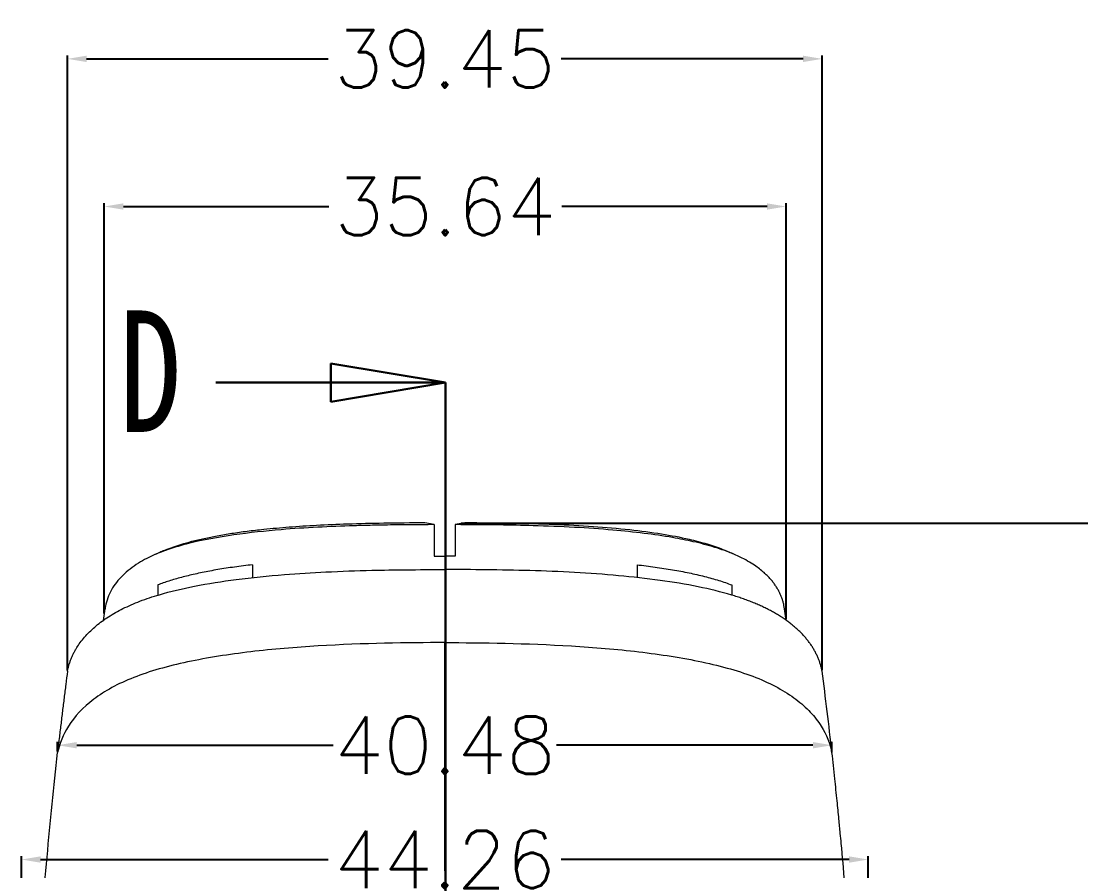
# Model space of a CAD drawing. Header units: inches. Extents: x 1631 to 3663, y 1126 to 1454.
# Drawn here: x 1746.4 to 1801.8, y 1368.1 to 1412.6 of the extents above; entities that cross this region are included whole.
import ezdxf

# ---------------------------------------------------------------- set-up
doc = ezdxf.new("R2010")
doc.units = ezdxf.units.IN
doc.header["$LTSCALE"] = 15
doc.linetypes.add('PHANTOM', pattern=[12.7, 6.35, -1.27, 1.27, -1.27, 1.27, -1.27])
doc.styles.add('SLDTEXTSTYLE0', font='TXT', dxfattribs={"width": 0.75})
doc.styles.get("Standard").update_dxf_attribs({"font": 'txt', "bigfont": 'gbcbig.shx'})
doc.dimstyles.new('3', dxfattribs={"dimtxt": 3, "dimasz": 1, "dimexe": 0.18, "dimexo": 0.0625, "dimgap": 0.09, "dimtad": 0, "dimdsep": 46, "dimtxsty": 'Standard', "dimcen": 1, "dimclrd": 3, "dimclre": 3, "dimadec": 0, "dimazin": 2, "dimtfac": 1, "dimtofl": 0, "dimtmove": 0, "dimatfit": 3, "dimfxl": 1, "dimtolj": 1, "dimtzin": 0, "dimarcsym": 0})

# ---------------------------------------------------------------- blocks, each defined once
blk = doc.blocks.new('_CLOSED')
at = {"color": 0, "linetype": 'ByBlock', "lineweight": -2}
for p, q in [((-1, 0.166667), (0, 0)), ((-1, 0.166667), (-1, -0.166667)), ((0, 0), (-1, -0.166667)), ((0, 0), (-1, 0))]:
    blk.add_line(p, q, dxfattribs=at)
blk = doc.blocks.new('*D280')
at = {"color": 3, "lineweight": -2}
for p, q in [((1746.462, 1326.961), (1746.462, 1368.916)), ((1747.462, 1368.736), (1762.503, 1368.736)), ((1789.725, 1368.736), (1774.683, 1368.736)), ((1790.725, 1326.75), (1790.725, 1368.916))]:
    blk.add_line(p, q, dxfattribs=at)
at = {"color": 3}
for points in [[(1747.462, 1368.902), (1747.462, 1368.569), (1746.462, 1368.736)], [(1789.725, 1368.902), (1789.725, 1368.569), (1790.725, 1368.736)]]:
    blk.add_solid(points, dxfattribs=at)
at = {"layer": 'Defpoints', "color": 0}
for p in [(1790.725, 1368.736), (1746.462, 1326.898), (1790.725, 1326.687)]:
    blk.add_point(p, dxfattribs=at)
at = {"color": 0, "insert": (1768.593, 1368.736), "char_height": 3, "attachment_point": 5}
blk.add_mtext('\\A1;44.26', dxfattribs=at)
blk = doc.blocks.new('*D281')
at = {"color": 3, "lineweight": -2}
for p, q in [((1769.456, 1386.309), (1809.138, 1386.309)), ((1808.958, 1385.309), (1808.958, 1321.982)), ((1808.958, 1244.474), (1808.958, 1307.802)), ((1768.693, 1243.474), (1809.138, 1243.474))]:
    blk.add_line(p, q, dxfattribs=at)
at = {"color": 3}
for points in [[(1808.791, 1385.309), (1809.125, 1385.309), (1808.958, 1386.309)], [(1808.791, 1244.474), (1809.125, 1244.474), (1808.958, 1243.474)]]:
    blk.add_solid(points, dxfattribs=at)
at = {"layer": 'Defpoints', "color": 0}
for p in [(1769.394, 1386.309), (1768.631, 1243.474), (1808.958, 1243.474)]:
    blk.add_point(p, dxfattribs=at)
at = {"color": 0, "insert": (1808.958, 1314.892), "char_height": 3, "attachment_point": 5, "rotation": 90}
blk.add_mtext('\\A1;142.84', dxfattribs=at)
blk = doc.blocks.new('*D289')
at = {"color": 3, "lineweight": -2}
for p, q in [((1750.794, 1381.601), (1750.794, 1403.05)), ((1751.794, 1402.87), (1762.525, 1402.87)), ((1785.437, 1402.87), (1774.705, 1402.87)), ((1786.437, 1381.293), (1786.437, 1403.05))]:
    blk.add_line(p, q, dxfattribs=at)
at = {"color": 3}
for points in [[(1751.794, 1403.037), (1751.794, 1402.704), (1750.794, 1402.87)], [(1785.437, 1403.037), (1785.437, 1402.704), (1786.437, 1402.87)]]:
    blk.add_solid(points, dxfattribs=at)
at = {"layer": 'Defpoints', "color": 0}
for p in [(1786.437, 1402.87), (1750.794, 1381.538), (1786.437, 1381.231)]:
    blk.add_point(p, dxfattribs=at)
at = {"color": 0, "insert": (1768.615, 1402.87), "char_height": 3, "attachment_point": 5}
blk.add_mtext('\\A1;35.64', dxfattribs=at)
blk = doc.blocks.new('*D290')
at = {"color": 3, "lineweight": -2}
for p, q in [((1748.868, 1378.635), (1748.868, 1410.768)), ((1749.868, 1410.588), (1762.504, 1410.588)), ((1787.32, 1410.588), (1774.684, 1410.588)), ((1788.32, 1378.635), (1788.32, 1410.768))]:
    blk.add_line(p, q, dxfattribs=at)
at = {"color": 3}
for points in [[(1749.868, 1410.754), (1749.868, 1410.421), (1748.868, 1410.588)], [(1787.32, 1410.754), (1787.32, 1410.421), (1788.32, 1410.588)]]:
    blk.add_solid(points, dxfattribs=at)
at = {"layer": 'Defpoints', "color": 0}
for p in [(1788.32, 1410.588), (1748.868, 1378.573), (1788.32, 1378.573)]:
    blk.add_point(p, dxfattribs=at)
at = {"color": 0, "insert": (1768.594, 1410.588), "char_height": 3, "attachment_point": 5}
blk.add_mtext('\\A1;39.45', dxfattribs=at)
blk = doc.blocks.new('*D291')
at = {"color": 3, "lineweight": -2}
for p, q in [((1748.353, 1374.386), (1748.353, 1374.89)), ((1788.834, 1374.386), (1788.834, 1374.89)), ((1749.353, 1374.71), (1762.754, 1374.71)), ((1787.834, 1374.71), (1774.434, 1374.71))]:
    blk.add_line(p, q, dxfattribs=at)
at = {"color": 3}
for points in [[(1749.353, 1374.877), (1749.353, 1374.543), (1748.353, 1374.71)], [(1787.834, 1374.877), (1787.834, 1374.543), (1788.834, 1374.71)]]:
    blk.add_solid(points, dxfattribs=at)
at = {"layer": 'Defpoints', "color": 0}
for p in [(1748.353, 1374.71), (1748.353, 1374.324), (1788.834, 1374.324)]:
    blk.add_point(p, dxfattribs=at)
at = {"color": 0, "insert": (1768.594, 1374.71), "char_height": 3, "attachment_point": 5}
blk.add_mtext('\\A1;40.48', dxfattribs=at)

msp = doc.modelspace()

# ---------------------------------------------------------------- linework, layer by layer
at = {"color": 7, "linetype": 'Continuous', "lineweight": 30}
msp.add_line((1756.631, 1393.663), (1768.631, 1393.663), dxfattribs=at)
at = {"color": 1, "linetype": 'PHANTOM', "lineweight": 30}
msp.add_line((1768.631, 1393.663), (1768.631, 1237.257), dxfattribs=at)
at = {"color": 7, "linetype": 'Continuous', "lineweight": 15}
for p, q in [((1767.544, 1386.35), (1768.044, 1386.269)), ((1769.144, 1386.269), (1769.644, 1386.35)), ((1783.736, 1384.68), (1783.256, 1384.888)), ((1758.546, 1384.144), (1758.535, 1383.47)), ((1778.642, 1384.144), (1778.653, 1383.473)), ((1753.594, 1383.089), (1753.594, 1382.531)), ((1783.594, 1383.089), (1783.594, 1382.555)), ((1750.75, 1381.229), (1750.837, 1381.847)), ((1786.437, 1381.231), (1786.351, 1381.847))]:
    msp.add_line(p, q, dxfattribs=at)
at = {"color": 8, "linetype": 'Continuous', "lineweight": 15}
msp.add_line((1768.594, 1384.597), (1768.594, 1383.892), dxfattribs=at)
at = {"color": 7, "linetype": 'Continuous', "lineweight": 15}
for points, knots in [([(1768.044, 1386.24), (1767.828, 1386.239), (1767.17, 1386.238), (1766.091, 1386.23), (1764.909, 1386.21), (1763.535, 1386.176), (1761.944, 1386.113), (1759.84, 1385.974), (1757.56, 1385.732), (1755.648, 1385.388), (1754.343, 1385.023), (1753.616, 1384.76), (1753.035, 1384.493), (1752.553, 1384.222), (1752.128, 1383.926), (1751.609, 1383.474), (1751.212, 1382.963), (1750.96, 1382.413), (1750.87, 1382.078), (1750.843, 1381.89), (1750.837, 1381.847)], [0, 0, 0, 0, 0.030986, 0.094646, 0.15532, 0.201099, 0.292556, 0.384625, 0.505605, 0.625899, 0.671698, 0.714742, 0.749447, 0.779072, 0.812401, 0.845751, 0.914653, 0.952252, 0.989198, 1, 1, 1, 1]), ([(1753.937, 1384.889), (1753.956, 1384.898), (1754.098, 1384.962), (1754.386, 1385.07), (1754.844, 1385.225), (1755.387, 1385.378), (1756.022, 1385.529), (1756.716, 1385.667), (1757.467, 1385.793), (1758.277, 1385.905), (1759.276, 1386.02), (1760.486, 1386.128), (1761.948, 1386.222), (1763.599, 1386.292), (1765.484, 1386.336), (1766.83, 1386.345), (1767.544, 1386.35)], [0, 0, 0, 0, 0.005267, 0.038796, 0.073449, 0.119295, 0.168243, 0.220488, 0.276191, 0.335483, 0.398476, 0.493903, 0.597094, 0.712558, 0.847483, 1, 1, 1, 1]), ([(1768.044, 1386.24), (1768.044, 1385.964), (1768.044, 1385.418), (1768.044, 1384.869), (1768.044, 1384.597)], [0, 0, 0, 0, 0.505393, 1, 1, 1, 1]), ([(1786.351, 1381.847), (1786.343, 1381.901), (1786.327, 1382.009), (1786.291, 1382.17), (1786.244, 1382.33), (1786.186, 1382.491), (1786.116, 1382.651), (1786.035, 1382.81), (1785.942, 1382.968), (1785.836, 1383.124), (1785.718, 1383.279), (1785.586, 1383.432), (1785.441, 1383.584), (1785.19, 1383.818), (1784.751, 1384.158), (1784.125, 1384.515), (1783.419, 1384.82), (1782.607, 1385.098), (1781.621, 1385.353), (1780.38, 1385.595), (1778.977, 1385.799), (1777.264, 1385.977), (1775.326, 1386.11), (1773.339, 1386.188), (1771.263, 1386.232), (1769.908, 1386.237), (1769.144, 1386.24)], [0, 0, 0, 0, 0.013628, 0.027305, 0.041036, 0.054825, 0.068679, 0.082605, 0.096611, 0.110708, 0.12491, 0.139236, 0.153706, 0.168341, 0.208419, 0.25963, 0.295341, 0.335804, 0.395829, 0.450847, 0.524495, 0.603803, 0.70121, 0.805127, 0.890125, 1, 1, 1, 1]), ([(1769.644, 1386.35), (1770.468, 1386.344), (1772.03, 1386.334), (1774.271, 1386.27), (1776.323, 1386.161), (1778.198, 1385.999), (1779.871, 1385.78), (1781.229, 1385.528), (1782.287, 1385.245), (1782.922, 1385.042), (1783.206, 1384.905), (1783.249, 1384.884)], [0, 0, 0, 0, 0.176084, 0.333416, 0.479096, 0.616187, 0.738071, 0.845634, 0.92032, 0.98802, 1, 1, 1, 1]), ([(1753.939, 1384.891), (1753.858, 1384.856), (1753.698, 1384.787), (1753.537, 1384.717), (1753.457, 1384.683)], [0, 0, 0, 0, 0.500001, 1, 1, 1, 1]), ([(1748.868, 1378.573), (1748.879, 1378.629), (1748.902, 1378.741), (1748.947, 1378.907), (1749, 1379.071), (1749.061, 1379.233), (1749.131, 1379.393), (1749.208, 1379.552), (1749.294, 1379.708), (1749.476, 1380.006), (1749.801, 1380.432), (1750.349, 1380.957), (1751.003, 1381.434), (1751.77, 1381.867), (1752.661, 1382.255), (1753.898, 1382.667), (1755.578, 1383.062), (1757.774, 1383.407), (1760.079, 1383.636), (1762.45, 1383.781), (1764.567, 1383.854), (1766.64, 1383.887), (1767.913, 1383.89), (1768.594, 1383.892)], [0, 0, 0, 0, 0.012368, 0.024641, 0.036829, 0.048942, 0.060993, 0.072992, 0.08495, 0.096878, 0.142033, 0.186532, 0.23016, 0.274091, 0.320625, 0.369402, 0.451954, 0.545756, 0.651973, 0.742362, 0.84189, 0.915398, 1, 1, 1, 1]), ([(1758.546, 1384.144), (1758.386, 1384.125), (1758.071, 1384.088), (1757.608, 1384.026), (1757.162, 1383.96), (1756.731, 1383.891), (1756.318, 1383.817), (1755.92, 1383.74), (1755.539, 1383.659), (1755.174, 1383.574), (1754.826, 1383.485), (1754.494, 1383.392), (1754.178, 1383.295), (1753.878, 1383.195), (1753.688, 1383.124), (1753.594, 1383.089)], [0, 0, 0, 0, 0.092015, 0.181314, 0.267937, 0.351933, 0.433352, 0.512251, 0.588691, 0.662739, 0.734471, 0.803968, 0.871321, 0.936629, 1, 1, 1, 1]), ([(1788.32, 1378.573), (1788.308, 1378.632), (1788.284, 1378.749), (1788.235, 1378.924), (1788.179, 1379.097), (1788.112, 1379.267), (1788.037, 1379.436), (1787.953, 1379.602), (1787.859, 1379.766), (1787.757, 1379.928), (1787.645, 1380.086), (1787.525, 1380.242), (1787.396, 1380.395), (1787.257, 1380.546), (1787.11, 1380.693), (1786.954, 1380.837), (1786.789, 1380.977), (1786.616, 1381.115), (1786.434, 1381.248), (1786.243, 1381.379), (1786.043, 1381.505), (1785.835, 1381.628), (1785.618, 1381.747), (1785.393, 1381.863), (1785.16, 1381.974), (1784.918, 1382.081), (1784.668, 1382.185), (1784.411, 1382.284), (1784.145, 1382.379), (1783.872, 1382.47), (1783.127, 1382.701), (1781.8, 1383.022), (1779.811, 1383.351), (1777.647, 1383.59), (1775.371, 1383.751), (1773.058, 1383.844), (1770.794, 1383.887), (1769.311, 1383.89), (1768.594, 1383.892)], [0, 0, 0, 0, 0.012994, 0.025908, 0.038747, 0.051512, 0.06421, 0.076845, 0.089421, 0.101944, 0.114419, 0.126852, 0.139251, 0.15162, 0.163969, 0.176304, 0.188634, 0.200967, 0.213312, 0.22568, 0.238079, 0.250519, 0.26301, 0.275562, 0.288185, 0.300888, 0.313682, 0.326575, 0.339576, 0.35269, 0.365919, 0.445098, 0.531107, 0.622933, 0.718713, 0.815807, 0.910895, 1, 1, 1, 1]), ([(1778.642, 1384.144), (1778.801, 1384.125), (1779.117, 1384.088), (1779.585, 1384.025), (1780.044, 1383.958), (1780.494, 1383.885), (1780.933, 1383.806), (1781.359, 1383.722), (1781.771, 1383.632), (1782.168, 1383.536), (1782.55, 1383.434), (1782.915, 1383.326), (1783.264, 1383.212), (1783.485, 1383.129), (1783.594, 1383.089)], [0, 0, 0, 0, 0.091353, 0.181764, 0.271038, 0.358987, 0.445423, 0.530175, 0.613145, 0.694281, 0.773545, 0.850916, 0.926392, 1, 1, 1, 1]), ([(1768.594, 1380.074), (1766.663, 1380.074), (1763.174, 1380.026), (1758.417, 1379.631), (1755.069, 1379.11), (1752.203, 1378.309), (1750.113, 1377.158), (1748.851, 1375.792), (1748.452, 1374.799), (1748.353, 1374.324)], [0, 0, 0, 0, 0.1105984, 0.1658976, 0.2211968, 0.276496, 0.3317952, 0.3870944, 0.4356383, 0.4356383, 0.4356383, 0.4356383]), ([(1768.594, 1368.146), (1768.594, 1369.942), (1768.594, 1374.22), (1768.594, 1377.926), (1768.594, 1380.074)], [0, 0, 0, 0, 0.0664911, 0.1658342, 0.1658342, 0.1658342, 0.1658342]), ([(1768.594, 1380.074), (1770.525, 1380.074), (1774.014, 1380.026), (1778.771, 1379.631), (1781.561, 1379.197), (1783.552, 1378.71), (1784.888, 1378.266), (1786.03, 1377.734), (1786.978, 1377.124), (1787.732, 1376.446), (1788.443, 1375.528), (1788.736, 1374.799), (1788.834, 1374.324)], [0, 0, 0, 0, 0.25, 0.375, 0.5, 0.5625, 0.625, 0.6875, 0.75, 0.8125, 0.875, 0.9847302, 0.9847302, 0.9847302, 0.9847302]), ([(1748.868, 1378.573), (1748.838, 1378.345), (1748.779, 1377.888), (1748.692, 1377.194), (1748.605, 1376.491), (1748.52, 1375.778), (1748.436, 1375.057), (1748.381, 1374.568), (1748.353, 1374.324)], [0, 0, 0, 0, 0.165123, 0.33076, 0.496983, 0.663873, 0.831514, 1, 1, 1, 1]), ([(1747.866, 1279.434), (1747.419, 1287.37), (1747.086, 1295.326), (1746.739, 1307.275), (1746.649, 1311.26), (1746.518, 1319.233), (1746.477, 1323.221), (1746.452, 1329.224), (1746.45, 1331.228), (1746.457, 1335.247), (1746.468, 1337.262), (1746.507, 1341.294), (1746.537, 1343.311), (1746.6, 1346.341), (1746.624, 1347.353), (1746.68, 1349.367), (1746.711, 1350.371), (1746.815, 1353.37), (1746.899, 1355.354), (1747.1, 1359.283), (1747.216, 1361.229), (1747.484, 1365.077), (1747.634, 1366.979), (1747.887, 1369.796), (1747.976, 1370.722), (1748.159, 1372.544), (1748.255, 1373.44), (1748.353, 1374.324)], [0, 0, 0, 0, 0.25, 0.25, 0.375, 0.375, 0.5, 0.5, 0.5625, 0.5625, 0.625, 0.625, 0.6875, 0.6875, 0.71875, 0.71875, 0.75, 0.75, 0.8125, 0.8125, 0.875, 0.875, 0.9375, 0.9375, 0.96875, 0.96875, 1, 1, 1, 1]), ([(1789.321, 1279.434), (1789.364, 1280.207), (1789.451, 1281.766), (1789.573, 1284.124), (1789.691, 1286.514), (1789.803, 1288.928), (1789.962, 1292.554), (1790.218, 1299.174), (1790.437, 1306.658), (1790.581, 1313.676), (1790.658, 1318.61), (1790.702, 1322.821), (1790.734, 1327.939), (1790.741, 1332.852), (1790.712, 1338.834), (1790.643, 1344.109), (1790.515, 1349.414), (1790.367, 1353.538), (1790.221, 1356.725), (1790.099, 1359.041), (1789.941, 1361.67), (1789.749, 1364.465), (1789.527, 1367.258), (1789.366, 1369.078), (1789.263, 1370.178), (1789.192, 1370.919), (1789.096, 1371.873), (1788.976, 1373.038), (1788.884, 1373.871), (1788.834, 1374.324)], [0, 0, 0, 0, 0.024375, 0.04917, 0.074294, 0.09966, 0.125172, 0.188406, 0.307867, 0.360243, 0.408706, 0.462731, 0.492231, 0.568902, 0.616084, 0.678306, 0.732544, 0.780526, 0.80657, 0.832262, 0.853489, 0.890057, 0.922134, 0.945079, 0.950988, 0.959422, 0.970385, 0.983897, 1, 1, 1, 1])]:
    msp.add_open_spline(points, degree=3, knots=knots, dxfattribs=at)
for points in [[(1769.144, 1386.24), (1769.144, 1385.689), (1769.144, 1385.142), (1769.144, 1384.597)], [(1768.044, 1384.597), (1768.23, 1384.597), (1768.414, 1384.597), (1768.594, 1384.597)], [(1769.144, 1384.597), (1768.957, 1384.597), (1768.774, 1384.597), (1768.594, 1384.597)], [(1768.594, 1383.892), (1768.594, 1382.626), (1768.594, 1381.365), (1768.594, 1380.074)], [(1788.834, 1374.324), (1788.672, 1375.78), (1788.5, 1377.195), (1788.32, 1378.573)]]:
    msp.add_open_spline(points, degree=3, dxfattribs=at)

# ---------------------------------------------------------------- block references
at = {"color": 7, "linetype": 'Continuous', "lineweight": 30, "xscale": 6, "yscale": 6}
msp.add_blockref('_CLOSED', (1768.631, 1393.663), dxfattribs=at)

# ---------------------------------------------------------------- texts
at = {"color": 7, "linetype": 'Continuous', "insert": (1751.577, 1397.436), "char_height": 6.35, "attachment_point": 1, "style": 'SLDTEXTSTYLE0'}
msp.add_mtext('D', dxfattribs=at)

# ---------------------------------------------------------------- dimensions: what is measured, and where the dimension line sits
for base, p1, p2, picture, middle in [((1788.32, 1410.588), (1748.868, 1378.573), (1788.32, 1378.573), '*D290', (1768.594, 1410.588)), ((1786.437, 1402.87), (1750.794, 1381.538), (1786.437, 1381.231), '*D289', (1768.615, 1402.87)), ((1748.353, 1374.71), (1788.834, 1374.324), (1748.353, 1374.324), '*D291', (1768.594, 1374.71)), ((1790.725, 1368.736), (1746.462, 1326.898), (1790.725, 1326.687), '*D280', (1768.593, 1368.736))]:
    dim = msp.add_linear_dim(base=base, p1=p1, p2=p2, dimstyle='3')
    dim.commit()
    dim.dimension.update_dxf_attribs({"geometry": picture, "text_midpoint": middle})
dim = msp.add_linear_dim(base=(1808.9581, 1243.4738), p1=(1769.3938, 1386.3093), p2=(1768.6309, 1243.4738), angle=90, dimstyle='3')
dim.commit()
dim.dimension.update_dxf_attribs({"geometry": '*D281', "text_midpoint": (1808.9581, 1314.8916)})

doc.saveas('drawing.dxf')
